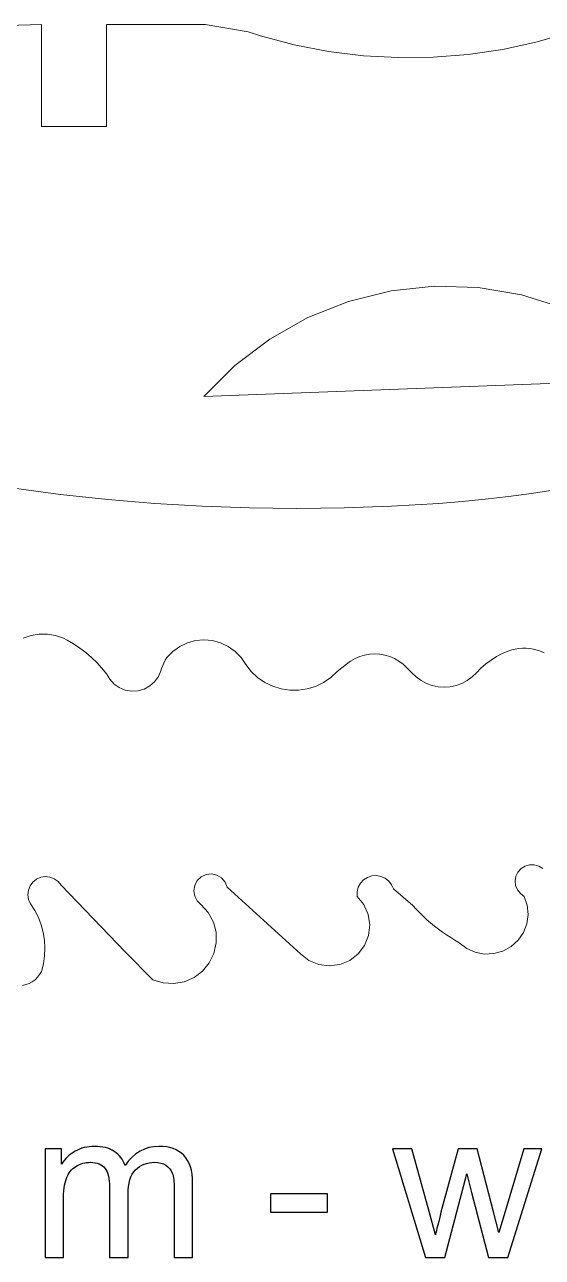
# Model space of a CAD drawing. Header units: millimetres. Extents: x -233 to 120, y -19 to 188.
# Drawn here: x 25.53 to 46.44, y -18.74 to 31.11 of the extents above; entities that cross this region are included whole.
import ezdxf

# ---------------------------------------------------------------- set-up
doc = ezdxf.new("R2010")
doc.units = ezdxf.units.MM
doc.header["$MEASUREMENT"] = 0
doc.layers.add('Layer 1', color=7, linetype='Continuous')

msp = doc.modelspace()

# ---------------------------------------------------------------- linework, layer by layer
at = {"layer": 'Layer 1', "lineweight": 9}
for points in [[(24.8165, 31.0721), (24.8165, 31.0721), (26.2101, 31.11), (26.2101, 31.11)], [(26.2101, 26.985), (26.2101, 26.985), (26.2101, 31.11), (26.2101, 31.11)], [(32.8189, 31.11), (32.8189, 31.11), (28.8351, 31.11), (28.8351, 31.11)], [(28.8351, 31.11), (28.8351, 31.11), (28.8351, 26.985), (28.8351, 26.985)], [(34.5543, 30.8249), (34.5543, 30.8249), (32.8189, 31.11), (32.8189, 31.11)], [(34.5543, 30.8249), (34.5543, 30.8249), (35.0502, 30.6574), (35.0502, 30.6574)], [(35.0502, 30.6574), (35.0502, 30.6574), (36.4178, 30.2962), (36.4178, 30.2962)], [(44.8464, 30.1103), (44.8464, 30.1103), (46.2286, 30.4109), (46.2286, 30.4109)], [(46.2286, 30.4109), (46.2286, 30.4109), (47.5873, 30.8039), (47.5873, 30.8039)], [(36.4178, 30.2962), (36.4178, 30.2962), (37.8066, 30.0281), (37.8066, 30.0281)], [(37.8066, 30.0281), (37.8066, 30.0281), (39.2103, 29.8541), (39.2103, 29.8541)], [(43.4471, 29.9037), (43.4471, 29.9037), (44.8464, 30.1103), (44.8464, 30.1103)], [(39.2103, 29.8541), (39.2103, 29.8541), (40.6226, 29.7753), (40.6226, 29.7753)], [(42.037, 29.7918), (42.037, 29.7918), (40.6226, 29.7753), (40.6226, 29.7753)], [(43.4471, 29.9037), (43.4471, 29.9037), (42.037, 29.7918), (42.037, 29.7918)], [(28.8351, 26.985), (28.8351, 26.985), (26.2101, 26.985), (26.2101, 26.985)], [(42.0861, 20.5327), (42.0861, 20.5327), (40.3278, 20.3456), (40.3278, 20.3456)], [(43.8536, 20.4794), (43.8536, 20.4794), (42.0861, 20.5327), (42.0861, 20.5327)], [(45.5975, 20.1865), (45.5975, 20.1865), (43.8536, 20.4794), (43.8536, 20.4794)], [(40.3278, 20.3456), (40.3278, 20.3456), (38.6111, 19.9215), (38.6111, 19.9215)], [(47.2855, 19.6597), (47.2855, 19.6597), (45.5975, 20.1865), (45.5975, 20.1865)], [(38.6111, 19.9215), (38.6111, 19.9215), (36.9679, 19.2683), (36.9679, 19.2683)], [(36.9679, 19.2683), (36.9679, 19.2683), (35.4286, 18.398), (35.4286, 18.398)], [(34.0217, 17.3268), (34.0217, 17.3268), (35.4286, 18.398), (35.4286, 18.398)], [(34.0217, 17.3268), (34.0217, 17.3268), (32.7732, 16.0744), (32.7732, 16.0744)], [(32.7732, 16.0744), (32.7732, 16.0744), (51.7101, 16.7928), (51.7101, 16.7928)], [(25.0851, 12.36), (25.0851, 12.36), (26.9815, 12.112), (26.9815, 12.112)], [(26.9815, 12.112), (26.9815, 12.112), (28.8833, 11.9089), (28.8833, 11.9089)], [(44.1353, 11.9178), (44.1353, 11.9178), (45.0726, 12.0261), (45.0726, 12.0261)], [(45.0726, 12.0261), (45.0726, 12.0261), (46.0079, 12.1509), (46.0079, 12.1509)], [(46.0079, 12.1509), (46.0079, 12.1509), (46.9408, 12.2922), (46.9408, 12.2922)], [(28.8833, 11.9089), (28.8833, 11.9089), (30.7894, 11.7509), (30.7894, 11.7509)], [(30.7894, 11.7509), (30.7894, 11.7509), (32.6987, 11.6379), (32.6987, 11.6379)], [(32.6987, 11.6379), (32.6987, 11.6379), (34.6101, 11.5701), (34.6101, 11.5701)], [(34.6101, 11.5701), (34.6101, 11.5701), (36.5226, 11.5475), (36.5226, 11.5475)], [(36.5226, 11.5475), (36.5226, 11.5475), (38.435, 11.5701), (38.435, 11.5701)], [(38.435, 11.5701), (38.435, 11.5701), (40.3464, 11.6379), (40.3464, 11.6379)], [(40.3464, 11.6379), (40.3464, 11.6379), (42.2557, 11.7509), (42.2557, 11.7509)], [(42.2557, 11.7509), (42.2557, 11.7509), (43.1963, 11.826), (43.1963, 11.826)], [(43.1963, 11.826), (43.1963, 11.826), (44.1353, 11.9178), (44.1353, 11.9178)], [(25.6258, 6.3551), (25.6258, 6.3551), (25.4702, 6.294), (25.4702, 6.294)], [(25.7859, 6.4031), (25.7859, 6.4031), (25.6258, 6.3551), (25.6258, 6.3551)], [(25.9494, 6.4376), (25.9494, 6.4376), (25.7859, 6.4031), (25.7859, 6.4031)], [(26.1153, 6.4584), (26.1153, 6.4584), (25.9494, 6.4376), (25.9494, 6.4376)], [(26.2823, 6.4654), (26.2823, 6.4654), (26.1153, 6.4584), (26.1153, 6.4584)], [(26.4493, 6.4584), (26.4493, 6.4584), (26.2823, 6.4654), (26.2823, 6.4654)], [(26.6151, 6.4376), (26.6151, 6.4376), (26.4493, 6.4584), (26.4493, 6.4584)], [(26.7787, 6.4031), (26.7787, 6.4031), (26.6151, 6.4376), (26.6151, 6.4376)], [(26.9388, 6.3551), (26.9388, 6.3551), (26.7787, 6.4031), (26.7787, 6.4031)], [(27.0943, 6.294), (27.0943, 6.294), (26.9388, 6.3551), (26.9388, 6.3551)], [(27.2443, 6.2202), (27.2443, 6.2202), (27.0943, 6.294), (27.0943, 6.294)], [(27.5043, 6.0683), (27.5043, 6.0683), (27.2443, 6.2202), (27.2443, 6.2202)], [(27.7548, 5.9011), (27.7548, 5.9011), (27.5043, 6.0683), (27.5043, 6.0683)], [(32.1009, 6.1139), (32.1009, 6.1139), (31.7918, 5.9662), (31.7918, 5.9662)], [(32.4313, 6.2045), (32.4313, 6.2045), (32.1009, 6.1139), (32.1009, 6.1139)], [(32.7726, 6.235), (32.7726, 6.235), (32.4313, 6.2045), (32.4313, 6.2045)], [(33.1138, 6.2045), (33.1138, 6.2045), (32.7726, 6.235), (32.7726, 6.235)], [(33.4442, 6.1139), (33.4442, 6.1139), (33.1138, 6.2045), (33.1138, 6.2045)], [(33.7533, 5.9662), (33.7533, 5.9662), (33.4442, 6.1139), (33.4442, 6.1139)], [(27.9949, 5.7194), (27.9949, 5.7194), (27.7548, 5.9011), (27.7548, 5.9011)], [(28.2238, 5.5237), (28.2238, 5.5237), (27.9949, 5.7194), (27.9949, 5.7194)], [(28.4406, 5.3147), (28.4406, 5.3147), (28.2238, 5.5237), (28.2238, 5.5237)], [(31.2757, 5.5196), (31.2757, 5.5196), (31.2005, 5.4074), (31.2005, 5.4074)], [(31.5138, 5.766), (31.5138, 5.766), (31.2757, 5.5196), (31.2757, 5.5196)], [(31.7918, 5.9662), (31.7918, 5.9662), (31.5138, 5.766), (31.5138, 5.766)], [(34.0313, 5.766), (34.0313, 5.766), (33.7533, 5.9662), (33.7533, 5.9662)], [(34.2694, 5.5196), (34.2694, 5.5196), (34.0313, 5.766), (34.0313, 5.766)], [(34.4601, 5.235), (34.4601, 5.235), (34.2694, 5.5196), (34.2694, 5.5196)], [(39.0645, 5.5593), (39.0645, 5.5593), (38.8746, 5.4788), (38.8746, 5.4788)], [(39.0645, 5.5593), (39.0645, 5.5593), (39.2623, 5.6176), (39.2623, 5.6176)], [(39.4656, 5.6529), (39.4656, 5.6529), (39.2623, 5.6176), (39.2623, 5.6176)], [(39.6715, 5.6647), (39.6715, 5.6647), (39.4656, 5.6529), (39.4656, 5.6529)], [(39.8775, 5.6529), (39.8775, 5.6529), (39.6715, 5.6647), (39.6715, 5.6647)], [(40.0807, 5.6176), (40.0807, 5.6176), (39.8775, 5.6529), (39.8775, 5.6529)], [(40.0807, 5.6176), (40.0807, 5.6176), (40.2786, 5.5593), (40.2786, 5.5593)], [(40.4685, 5.4788), (40.4685, 5.4788), (40.2786, 5.5593), (40.2786, 5.5593)], [(44.589, 5.5561), (44.589, 5.5561), (44.3671, 5.4172), (44.3671, 5.4172)], [(44.8214, 5.6768), (44.8214, 5.6768), (44.589, 5.5561), (44.589, 5.5561)], [(45.0626, 5.7786), (45.0626, 5.7786), (44.8214, 5.6768), (44.8214, 5.6768)], [(45.204, 5.8251), (45.204, 5.8251), (45.0626, 5.7786), (45.0626, 5.7786)], [(45.3487, 5.86), (45.3487, 5.86), (45.204, 5.8251), (45.204, 5.8251)], [(45.4958, 5.883), (45.4958, 5.883), (45.3487, 5.86), (45.3487, 5.86)], [(45.6443, 5.8939), (45.6443, 5.8939), (45.4958, 5.883), (45.4958, 5.883)], [(45.7931, 5.8927), (45.7931, 5.8927), (45.6443, 5.8939), (45.6443, 5.8939)], [(45.9414, 5.8794), (45.9414, 5.8794), (45.7931, 5.8927), (45.7931, 5.8927)], [(46.0881, 5.8541), (46.0881, 5.8541), (45.9414, 5.8794), (45.9414, 5.8794)], [(46.2322, 5.817), (46.2322, 5.817), (46.0881, 5.8541), (46.0881, 5.8541)], [(46.3729, 5.7682), (46.3729, 5.7682), (46.2322, 5.817), (46.2322, 5.817)], [(46.5091, 5.7081), (46.5091, 5.7081), (46.3729, 5.7682), (46.3729, 5.7682)], [(28.6446, 5.0932), (28.6446, 5.0932), (28.4406, 5.3147), (28.4406, 5.3147)], [(28.8351, 4.86), (28.8351, 4.86), (28.6446, 5.0932), (28.6446, 5.0932)], [(31.035, 4.9813), (31.035, 4.9813), (31.0541, 5.0782), (31.0541, 5.0782)], [(31.2005, 5.4074), (31.2005, 5.4074), (31.0541, 5.0782), (31.0541, 5.0782)], [(34.4601, 5.235), (34.4601, 5.235), (34.6792, 4.9564), (34.6792, 4.9564)], [(38.5285, 5.2555), (38.5285, 5.2555), (38.1524, 4.9465), (38.1524, 4.9465)], [(38.6951, 5.3771), (38.6951, 5.3771), (38.5285, 5.2555), (38.5285, 5.2555)], [(38.8746, 5.4788), (38.8746, 5.4788), (38.6951, 5.3771), (38.6951, 5.3771)], [(40.6479, 5.3771), (40.6479, 5.3771), (40.4685, 5.4788), (40.4685, 5.4788)], [(40.8146, 5.2555), (40.8146, 5.2555), (40.6479, 5.3771), (40.6479, 5.3771)], [(41.1691, 4.901), (41.1691, 4.901), (40.8146, 5.2555), (40.8146, 5.2555)], [(43.96, 5.0886), (43.96, 5.0886), (43.7774, 4.901), (43.7774, 4.901)], [(44.157, 5.2611), (44.157, 5.2611), (43.96, 5.0886), (43.96, 5.0886)], [(44.3671, 5.4172), (44.3671, 5.4172), (44.157, 5.2611), (44.157, 5.2611)], [(28.8351, 4.86), (28.8351, 4.86), (28.9647, 4.6362), (28.9647, 4.6362)], [(28.9647, 4.6362), (28.9647, 4.6362), (29.1401, 4.4462), (29.1401, 4.4462)], [(30.5821, 4.3668), (30.5821, 4.3668), (30.7773, 4.5365), (30.7773, 4.5365)], [(30.7773, 4.5365), (30.7773, 4.5365), (30.9307, 4.7446), (30.9307, 4.7446)], [(30.9307, 4.7446), (30.9307, 4.7446), (31.035, 4.9813), (31.035, 4.9813)], [(34.6792, 4.9564), (34.6792, 4.9564), (34.9375, 4.7138), (34.9375, 4.7138)], [(34.9375, 4.7138), (34.9375, 4.7138), (35.2293, 4.5125), (35.2293, 4.5125)], [(35.2293, 4.5125), (35.2293, 4.5125), (35.5479, 4.3572), (35.5479, 4.3572)], [(37.2803, 4.3523), (37.2803, 4.3523), (37.5997, 4.5058), (37.5997, 4.5058)], [(37.5997, 4.5058), (37.5997, 4.5058), (37.8926, 4.7054), (37.8926, 4.7054)], [(37.8926, 4.7054), (37.8926, 4.7054), (38.1524, 4.9465), (38.1524, 4.9465)], [(41.3451, 4.7306), (41.3451, 4.7306), (41.1691, 4.901), (41.1691, 4.901)], [(41.5431, 4.5864), (41.5431, 4.5864), (41.3451, 4.7306), (41.3451, 4.7306)], [(41.7592, 4.4713), (41.7592, 4.4713), (41.5431, 4.5864), (41.5431, 4.5864)], [(43.1872, 4.4713), (43.1872, 4.4713), (43.4034, 4.5864), (43.4034, 4.5864)], [(43.6014, 4.7306), (43.6014, 4.7306), (43.4034, 4.5864), (43.4034, 4.5864)], [(43.7774, 4.901), (43.7774, 4.901), (43.6014, 4.7306), (43.6014, 4.7306)], [(29.1401, 4.4462), (29.1401, 4.4462), (29.3527, 4.299), (29.3527, 4.299)], [(29.3527, 4.299), (29.3527, 4.299), (29.5924, 4.2019), (29.5924, 4.2019)], [(29.5924, 4.2019), (29.5924, 4.2019), (29.8475, 4.1594), (29.8475, 4.1594)], [(29.8475, 4.1594), (29.8475, 4.1594), (30.1057, 4.1736), (30.1057, 4.1736)], [(30.1057, 4.1736), (30.1057, 4.1736), (30.3546, 4.2439), (30.3546, 4.2439)], [(30.3546, 4.2439), (30.3546, 4.2439), (30.5821, 4.3668), (30.5821, 4.3668)], [(35.5479, 4.3572), (35.5479, 4.3572), (35.8861, 4.2514), (35.8861, 4.2514)], [(35.8861, 4.2514), (35.8861, 4.2514), (36.2364, 4.1973), (36.2364, 4.1973)], [(36.2364, 4.1973), (36.2364, 4.1973), (36.5908, 4.1963), (36.5908, 4.1963)], [(36.5908, 4.1963), (36.5908, 4.1963), (36.9414, 4.2484), (36.9414, 4.2484)], [(36.9414, 4.2484), (36.9414, 4.2484), (37.2803, 4.3523), (37.2803, 4.3523)], [(41.9893, 4.3874), (41.9893, 4.3874), (41.7592, 4.4713), (41.7592, 4.4713)], [(42.2289, 4.3364), (42.2289, 4.3364), (41.9893, 4.3874), (41.9893, 4.3874)], [(42.4732, 4.3193), (42.4732, 4.3193), (42.2289, 4.3364), (42.2289, 4.3364)], [(42.7176, 4.3364), (42.7176, 4.3364), (42.4732, 4.3193), (42.4732, 4.3193)], [(42.9571, 4.3874), (42.9571, 4.3874), (42.7176, 4.3364), (42.7176, 4.3364)], [(43.1872, 4.4713), (43.1872, 4.4713), (42.9571, 4.3874), (42.9571, 4.3874)], [(45.7425, -2.9137), (45.7425, -2.9137), (45.5814, -3.0151), (45.5814, -3.0151)], [(45.9255, -2.8609), (45.9255, -2.8609), (45.7425, -2.9137), (45.7425, -2.9137)], [(46.1159, -2.8609), (46.1159, -2.8609), (45.9255, -2.8609), (45.9255, -2.8609)], [(46.2989, -2.9136), (46.2989, -2.9136), (46.1159, -2.8609), (46.1159, -2.8609)], [(46.4601, -3.015), (46.4601, -3.015), (46.2989, -2.9136), (46.2989, -2.9136)], [(25.8578, -3.5648), (25.8578, -3.5648), (26.005, -3.4468), (26.005, -3.4468)], [(26.005, -3.4468), (26.005, -3.4468), (26.1777, -3.3709), (26.1777, -3.3709)], [(26.1777, -3.3709), (26.1777, -3.3709), (26.3641, -3.3422), (26.3641, -3.3422)], [(26.3641, -3.3422), (26.3641, -3.3422), (26.5517, -3.3628), (26.5517, -3.3628)], [(26.5517, -3.3628), (26.5517, -3.3628), (26.7274, -3.4313), (26.7274, -3.4313)], [(26.7274, -3.4313), (26.7274, -3.4313), (26.8795, -3.5429), (26.8795, -3.5429)], [(32.6626, -3.3514), (32.6626, -3.3514), (32.503, -3.5026), (32.503, -3.5026)], [(32.8622, -3.2589), (32.8622, -3.2589), (32.6626, -3.3514), (32.6626, -3.3514)], [(33.0807, -3.2348), (33.0807, -3.2348), (32.8622, -3.2589), (32.8622, -3.2589)], [(33.2956, -3.2815), (33.2956, -3.2815), (33.0807, -3.2348), (33.0807, -3.2348)], [(33.4845, -3.3942), (33.4845, -3.3942), (33.2956, -3.2815), (33.2956, -3.2815)], [(33.6276, -3.5612), (33.6276, -3.5612), (33.4845, -3.3942), (33.4845, -3.3942)], [(39.2219, -3.4765), (39.2219, -3.4765), (39.0958, -3.6124), (39.0958, -3.6124)], [(39.3775, -3.3757), (39.3775, -3.3757), (39.2219, -3.4765), (39.2219, -3.4765)], [(39.5531, -3.3163), (39.5531, -3.3163), (39.3775, -3.3757), (39.3775, -3.3757)], [(39.7379, -3.3018), (39.7379, -3.3018), (39.5531, -3.3163), (39.5531, -3.3163)], [(39.9206, -3.3331), (39.9206, -3.3331), (39.7379, -3.3018), (39.7379, -3.3018)], [(40.0901, -3.4084), (40.0901, -3.4084), (39.9206, -3.3331), (39.9206, -3.3331)], [(40.2358, -3.523), (40.2358, -3.523), (40.0901, -3.4084), (40.0901, -3.4084)], [(45.3722, -3.3289), (45.3722, -3.3289), (45.3406, -3.5167), (45.3406, -3.5167)], [(45.4546, -3.1572), (45.4546, -3.1572), (45.3722, -3.3289), (45.3722, -3.3289)], [(45.5814, -3.0151), (45.5814, -3.0151), (45.4546, -3.1572), (45.4546, -3.1572)], [(25.6572, -4.0802), (25.6572, -4.0802), (25.6778, -3.8927), (25.6778, -3.8927)], [(25.6778, -3.8927), (25.6778, -3.8927), (25.7462, -3.7169), (25.7462, -3.7169)], [(25.7462, -3.7169), (25.7462, -3.7169), (25.8578, -3.5648), (25.8578, -3.5648)], [(26.8795, -3.5429), (26.8795, -3.5429), (26.9976, -3.69), (26.9976, -3.69)], [(26.9976, -3.69), (26.9976, -3.69), (29.5851, -6.39), (29.5851, -6.39)], [(32.3998, -3.6968), (32.3998, -3.6968), (32.3638, -3.9138), (32.3638, -3.9138)], [(32.3638, -3.9138), (32.3638, -3.9138), (32.3988, -4.1309), (32.3988, -4.1309)], [(32.503, -3.5026), (32.503, -3.5026), (32.3998, -3.6968), (32.3998, -3.6968)], [(33.7101, -3.765), (33.7101, -3.765), (33.6276, -3.5612), (33.6276, -3.5612)], [(33.7101, -3.765), (33.7101, -3.765), (36.6726, -6.465), (36.6726, -6.465)], [(38.9607, -3.9546), (38.9607, -3.9546), (38.9601, -4.14), (38.9601, -4.14)], [(39.0069, -3.7751), (39.0069, -3.7751), (38.9607, -3.9546), (38.9607, -3.9546)], [(39.0958, -3.6124), (39.0958, -3.6124), (39.0069, -3.7751), (39.0069, -3.7751)], [(40.349, -3.6699), (40.349, -3.6699), (40.2358, -3.523), (40.2358, -3.523)], [(40.4226, -3.84), (40.4226, -3.84), (40.349, -3.6699), (40.349, -3.6699)], [(40.4226, -3.84), (40.4226, -3.84), (41.2101, -4.515), (41.2101, -4.515)], [(45.3406, -3.5167), (45.3406, -3.5167), (45.3622, -3.7058), (45.3622, -3.7058)], [(45.3622, -3.7058), (45.3622, -3.7058), (45.4354, -3.8816), (45.4354, -3.8816)], [(45.4354, -3.8816), (45.4354, -3.8816), (45.5545, -4.0302), (45.5545, -4.0302)], [(25.6858, -4.2666), (25.6858, -4.2666), (25.6572, -4.0802), (25.6572, -4.0802)], [(25.7617, -4.4393), (25.7617, -4.4393), (25.6858, -4.2666), (25.6858, -4.2666)], [(25.9364, -4.707), (25.9364, -4.707), (25.7617, -4.4393), (25.7617, -4.4393)], [(32.3988, -4.1309), (32.3988, -4.1309), (32.5011, -4.3256), (32.5011, -4.3256)], [(32.5011, -4.3256), (32.5011, -4.3256), (32.6601, -4.4775), (32.6601, -4.4775)], [(32.9472, -4.7986), (32.9472, -4.7986), (32.6601, -4.4775), (32.6601, -4.4775)], [(39.2303, -4.4751), (39.2303, -4.4751), (38.9601, -4.14), (38.9601, -4.14)], [(39.4034, -4.8693), (39.4034, -4.8693), (39.2303, -4.4751), (39.2303, -4.4751)], [(45.5545, -4.0302), (45.5545, -4.0302), (45.7101, -4.14), (45.7101, -4.14)], [(45.8303, -4.4993), (45.8303, -4.4993), (45.7101, -4.14), (45.7101, -4.14)], [(26.0821, -4.9914), (26.0821, -4.9914), (25.9364, -4.707), (25.9364, -4.707)], [(33.1511, -5.1779), (33.1511, -5.1779), (32.9472, -4.7986), (32.9472, -4.7986)], [(39.4674, -5.295), (39.4674, -5.295), (39.4034, -4.8693), (39.4034, -4.8693)], [(41.2101, -4.515), (41.2101, -4.515), (41.346, -4.6631), (41.346, -4.6631)], [(41.346, -4.6631), (41.346, -4.6631), (41.4861, -4.8073), (41.4861, -4.8073)], [(41.4861, -4.8073), (41.4861, -4.8073), (41.6301, -4.9476), (41.6301, -4.9476)], [(41.6301, -4.9476), (41.6301, -4.9476), (41.7779, -5.0838), (41.7779, -5.0838)], [(45.8121, -5.2518), (45.8121, -5.2518), (45.865, -4.8766), (45.865, -4.8766)], [(45.865, -4.8766), (45.865, -4.8766), (45.8303, -4.4993), (45.8303, -4.4993)], [(26.1974, -5.2895), (26.1974, -5.2895), (26.0821, -4.9914), (26.0821, -4.9914)], [(26.2809, -5.598), (26.2809, -5.598), (26.1974, -5.2895), (26.1974, -5.2895)], [(33.2605, -5.5945), (33.2605, -5.5945), (33.1511, -5.1779), (33.1511, -5.1779)], [(39.4178, -5.7226), (39.4178, -5.7226), (39.4674, -5.295), (39.4674, -5.295)], [(41.7779, -5.0838), (41.7779, -5.0838), (41.9295, -5.2158), (41.9295, -5.2158)], [(41.9295, -5.2158), (41.9295, -5.2158), (42.0847, -5.3436), (42.0847, -5.3436)], [(42.0847, -5.3436), (42.0847, -5.3436), (42.2434, -5.4669), (42.2434, -5.4669)], [(42.2434, -5.4669), (42.2434, -5.4669), (42.4055, -5.5858), (42.4055, -5.5858)], [(45.6745, -5.6048), (45.6745, -5.6048), (45.8121, -5.2518), (45.8121, -5.2518)], [(26.3318, -5.9135), (26.3318, -5.9135), (26.2809, -5.598), (26.2809, -5.598)], [(26.3495, -6.2326), (26.3495, -6.2326), (26.3318, -5.9135), (26.3318, -5.9135)], [(33.2692, -6.0251), (33.2692, -6.0251), (33.2605, -5.5945), (33.2605, -5.5945)], [(39.258, -6.1223), (39.258, -6.1223), (39.4178, -5.7226), (39.4178, -5.7226)], [(42.4055, -5.5858), (42.4055, -5.5858), (42.5709, -5.7002), (42.5709, -5.7002)], [(42.5709, -5.7002), (42.5709, -5.7002), (42.7393, -5.8099), (42.7393, -5.8099)], [(42.7393, -5.8099), (42.7393, -5.8099), (42.9108, -5.9149), (42.9108, -5.9149)], [(42.9108, -5.9149), (42.9108, -5.9149), (43.0851, -6.015), (43.0851, -6.015)], [(45.1788, -6.1712), (45.1788, -6.1712), (45.4596, -5.9168), (45.4596, -5.9168)], [(45.4596, -5.9168), (45.4596, -5.9168), (45.6745, -5.6048), (45.6745, -5.6048)], [(26.3338, -6.5519), (26.3338, -6.5519), (26.3495, -6.2326), (26.3495, -6.2326)], [(29.5851, -6.39), (29.5851, -6.39), (30.7101, -7.515), (30.7101, -7.515)], [(32.9886, -6.8331), (32.9886, -6.8331), (33.1769, -6.4458), (33.1769, -6.4458)], [(33.1769, -6.4458), (33.1769, -6.4458), (33.2692, -6.0251), (33.2692, -6.0251)], [(36.6726, -6.465), (36.6726, -6.465), (37.012, -6.7297), (37.012, -6.7297)], [(38.6594, -6.7307), (38.6594, -6.7307), (38.9992, -6.4664), (38.9992, -6.4664)], [(38.9992, -6.4664), (38.9992, -6.4664), (39.258, -6.1223), (39.258, -6.1223)], [(43.0851, -6.015), (43.0851, -6.015), (43.3859, -6.2453), (43.3859, -6.2453)], [(43.3859, -6.2453), (43.3859, -6.2453), (43.7316, -6.4005), (43.7316, -6.4005)], [(43.7316, -6.4005), (43.7316, -6.4005), (44.1036, -6.4721), (44.1036, -6.4721)], [(44.1036, -6.4721), (44.1036, -6.4721), (44.4822, -6.4564), (44.4822, -6.4564)], [(44.4822, -6.4564), (44.4822, -6.4564), (44.8471, -6.3543), (44.8471, -6.3543)], [(44.8471, -6.3543), (44.8471, -6.3543), (45.1788, -6.1712), (45.1788, -6.1712)], [(26.2032, -7.1767), (26.2032, -7.1767), (26.2848, -6.8677), (26.2848, -6.8677)], [(26.2848, -6.8677), (26.2848, -6.8677), (26.3338, -6.5519), (26.3338, -6.5519)], [(32.7148, -7.1656), (32.7148, -7.1656), (32.9886, -6.8331), (32.9886, -6.8331)], [(37.012, -6.7297), (37.012, -6.7297), (37.4089, -6.8964), (37.4089, -6.8964)], [(37.4089, -6.8964), (37.4089, -6.8964), (37.8356, -6.9535), (37.8356, -6.9535)], [(37.8356, -6.9535), (37.8356, -6.9535), (38.2624, -6.8969), (38.2624, -6.8969)], [(38.2624, -6.8969), (38.2624, -6.8969), (38.6594, -6.7307), (38.6594, -6.7307)], [(25.9483, -7.5094), (25.9483, -7.5094), (26.0484, -7.4106), (26.0484, -7.4106)], [(26.0484, -7.4106), (26.0484, -7.4106), (26.1339, -7.299), (26.1339, -7.299)], [(26.1339, -7.299), (26.1339, -7.299), (26.2032, -7.1767), (26.2032, -7.1767)], [(31.9756, -7.5959), (31.9756, -7.5959), (32.3708, -7.4247), (32.3708, -7.4247)], [(32.3708, -7.4247), (32.3708, -7.4247), (32.7148, -7.1656), (32.7148, -7.1656)], [(25.4439, -7.7425), (25.4439, -7.7425), (25.5809, -7.711), (25.5809, -7.711)], [(25.5809, -7.711), (25.5809, -7.711), (25.7123, -7.661), (25.7123, -7.661)], [(25.7123, -7.661), (25.7123, -7.661), (25.8356, -7.5934), (25.8356, -7.5934)], [(25.8356, -7.5934), (25.8356, -7.5934), (25.9483, -7.5094), (25.9483, -7.5094)], [(30.7101, -7.515), (30.7101, -7.515), (31.1215, -7.6424), (31.1215, -7.6424)], [(31.1215, -7.6424), (31.1215, -7.6424), (31.5513, -7.6699), (31.5513, -7.6699)], [(31.5513, -7.6699), (31.5513, -7.6699), (31.9756, -7.5959), (31.9756, -7.5959)]]:
    msp.add_open_spline(points, degree=3, dxfattribs=at)
at = {"layer": 'Layer 1', "color": 250}
for points, knots in [([(26.3519, -18.7382), (26.3519, -18.7382), (26.3519, -14.344), (26.3519, -14.344), (26.3519, -14.344), (26.3519, -14.344), (27.0208, -14.344), (27.0208, -14.344), (27.0208, -14.344), (27.0208, -14.344), (27.0208, -14.9649), (27.0208, -14.9649), (27.0208, -14.9649), (27.1576, -14.7504), (27.3411, -14.5768), (27.5697, -14.447), (27.5697, -14.447), (27.7983, -14.3158), (28.0579, -14.2508), (28.35, -14.2508), (28.35, -14.2508), (28.6746, -14.2508), (28.9413, -14.3186), (29.1487, -14.4526), (29.1487, -14.4526), (29.3562, -14.5881), (29.5029, -14.7758), (29.5876, -15.0185), (29.5876, -15.0185), (29.9375, -14.5063), (30.3905, -14.2508), (30.9493, -14.2508), (30.9493, -14.2508), (31.3868, -14.2508), (31.724, -14.3708), (31.9583, -14.6121), (31.9583, -14.6121), (32.1939, -14.8534), (32.3125, -15.2245), (32.3125, -15.7255), (32.3125, -15.7255), (32.3125, -15.7255), (32.3125, -18.7382), (32.3125, -18.7382), (32.3125, -18.7382), (32.3125, -18.7382), (31.5674, -18.7382), (31.5674, -18.7382), (31.5674, -18.7382), (31.5674, -18.7382), (31.5674, -15.9724), (31.5674, -15.9724), (31.5674, -15.9724), (31.5674, -15.6761), (31.542, -15.4616), (31.494, -15.3304), (31.494, -15.3304), (31.446, -15.1991), (31.3585, -15.0947), (31.2301, -15.0143), (31.2301, -15.0143), (31.1031, -14.9338), (30.9536, -14.8943), (30.7828, -14.8943), (30.7828, -14.8943), (30.4724, -14.8943), (30.2155, -14.9973), (30.0109, -15.2019), (30.0109, -15.2019), (29.8063, -15.408), (29.7047, -15.7368), (29.7047, -16.1883), (29.7047, -16.1883), (29.7047, -16.1883), (29.7047, -18.7382), (29.7047, -18.7382), (29.7047, -18.7382), (29.7047, -18.7382), (28.9596, -18.7382), (28.9596, -18.7382), (28.9596, -18.7382), (28.9596, -18.7382), (28.9596, -15.8863), (28.9596, -15.8863), (28.9596, -15.8863), (28.9596, -15.5561), (28.899, -15.3078), (28.7776, -15.1427), (28.7776, -15.1427), (28.6563, -14.9776), (28.4573, -14.8943), (28.1821, -14.8943), (28.1821, -14.8943), (27.9733, -14.8943), (27.78, -14.9494), (27.6022, -15.0594), (27.6022, -15.0594), (27.4244, -15.1695), (27.2959, -15.3304), (27.2155, -15.5434), (27.2155, -15.5434), (27.1365, -15.7551), (27.097, -16.0613), (27.097, -16.4607), (27.097, -16.4607), (27.097, -16.4607), (27.097, -18.7382), (27.097, -18.7382), (27.097, -18.7382), (27.097, -18.7382), (26.3519, -18.7382), (26.3519, -18.7382)], [0, 0, 0, 0, 0.0344828, 0.0344828, 0.0344828, 0.0344828, 0.0689655, 0.0689655, 0.0689655, 0.0689655, 0.1034483, 0.1034483, 0.1034483, 0.1034483, 0.137931, 0.137931, 0.137931, 0.137931, 0.1724138, 0.1724138, 0.1724138, 0.1724138, 0.2068966, 0.2068966, 0.2068966, 0.2068966, 0.2413793, 0.2413793, 0.2413793, 0.2413793, 0.2758621, 0.2758621, 0.2758621, 0.2758621, 0.3103448, 0.3103448, 0.3103448, 0.3103448, 0.3448276, 0.3448276, 0.3448276, 0.3448276, 0.3793103, 0.3793103, 0.3793103, 0.3793103, 0.4137931, 0.4137931, 0.4137931, 0.4137931, 0.4482759, 0.4482759, 0.4482759, 0.4482759, 0.4827586, 0.4827586, 0.4827586, 0.4827586, 0.5172414, 0.5172414, 0.5172414, 0.5172414, 0.5517241, 0.5517241, 0.5517241, 0.5517241, 0.5862069, 0.5862069, 0.5862069, 0.5862069, 0.6206897, 0.6206897, 0.6206897, 0.6206897, 0.6551724, 0.6551724, 0.6551724, 0.6551724, 0.6896552, 0.6896552, 0.6896552, 0.6896552, 0.7241379, 0.7241379, 0.7241379, 0.7241379, 0.7586207, 0.7586207, 0.7586207, 0.7586207, 0.7931034, 0.7931034, 0.7931034, 0.7931034, 0.8275862, 0.8275862, 0.8275862, 0.8275862, 0.862069, 0.862069, 0.862069, 0.862069, 0.8965517, 0.8965517, 0.8965517, 0.8965517, 0.9310345, 0.9310345, 0.9310345, 0.9310345, 1, 1, 1, 1]), ([(41.7189, -18.7382), (41.7189, -18.7382), (40.3911, -14.344), (40.3911, -14.344), (40.3911, -14.344), (40.3911, -14.344), (41.17, -14.344), (41.17, -14.344), (41.17, -14.344), (41.17, -14.344), (41.8713, -16.8798), (41.8713, -16.8798), (41.8713, -16.8798), (41.8713, -16.8798), (42.1197, -17.8238), (42.1197, -17.8238), (42.1197, -17.8238), (42.1296, -17.7772), (42.2058, -17.4753), (42.3469, -16.9179), (42.3469, -16.9179), (42.3469, -16.9179), (43.0426, -14.344), (43.0426, -14.344), (43.0426, -14.344), (43.0426, -14.344), (43.806, -14.344), (43.806, -14.344), (43.806, -14.344), (43.806, -14.344), (44.4678, -16.8953), (44.4678, -16.8953), (44.4678, -16.8953), (44.4678, -16.8953), (44.6837, -17.7321), (44.6837, -17.7321), (44.6837, -17.7321), (44.6837, -17.7321), (44.9363, -16.884), (44.9363, -16.884), (44.9363, -16.884), (44.9363, -16.884), (45.6955, -14.344), (45.6955, -14.344), (45.6955, -14.344), (45.6955, -14.344), (46.4194, -14.344), (46.4194, -14.344), (46.4194, -14.344), (46.4194, -14.344), (45.0407, -18.7382), (45.0407, -18.7382), (45.0407, -18.7382), (45.0407, -18.7382), (44.2702, -18.7382), (44.2702, -18.7382), (44.2702, -18.7382), (44.2702, -18.7382), (43.5731, -16.1093), (43.5731, -16.1093), (43.5731, -16.1093), (43.5731, -16.1093), (43.3967, -15.3572), (43.3967, -15.3572), (43.3967, -15.3572), (43.3967, -15.3572), (42.5077, -18.7382), (42.5077, -18.7382), (42.5077, -18.7382), (42.5077, -18.7382), (41.7189, -18.7382), (41.7189, -18.7382)], [0, 0, 0, 0, 0.0526316, 0.0526316, 0.0526316, 0.0526316, 0.1052632, 0.1052632, 0.1052632, 0.1052632, 0.1578947, 0.1578947, 0.1578947, 0.1578947, 0.2105263, 0.2105263, 0.2105263, 0.2105263, 0.2631579, 0.2631579, 0.2631579, 0.2631579, 0.3157895, 0.3157895, 0.3157895, 0.3157895, 0.3684211, 0.3684211, 0.3684211, 0.3684211, 0.4210526, 0.4210526, 0.4210526, 0.4210526, 0.4736842, 0.4736842, 0.4736842, 0.4736842, 0.5263158, 0.5263158, 0.5263158, 0.5263158, 0.5789474, 0.5789474, 0.5789474, 0.5789474, 0.6315789, 0.6315789, 0.6315789, 0.6315789, 0.6842105, 0.6842105, 0.6842105, 0.6842105, 0.7368421, 0.7368421, 0.7368421, 0.7368421, 0.7894737, 0.7894737, 0.7894737, 0.7894737, 0.8421053, 0.8421053, 0.8421053, 0.8421053, 0.8947368, 0.8947368, 0.8947368, 0.8947368, 1, 1, 1, 1]), ([(35.4607, -16.9179), (35.4607, -16.9179), (35.4607, -16.1728), (35.4607, -16.1728), (35.4607, -16.1728), (35.4607, -16.1728), (37.7636, -16.1728), (37.7636, -16.1728), (37.7636, -16.1728), (37.7636, -16.1728), (37.7636, -16.9179), (37.7636, -16.9179), (37.7636, -16.9179), (37.7636, -16.9179), (35.4607, -16.9179), (35.4607, -16.9179)], [0, 0, 0, 0, 0.2, 0.2, 0.2, 0.2, 0.4, 0.4, 0.4, 0.4, 0.6, 0.6, 0.6, 0.6, 1, 1, 1, 1])]:
    msp.add_open_spline(points, degree=3, knots=knots, dxfattribs=at)

doc.saveas('drawing.dxf')
